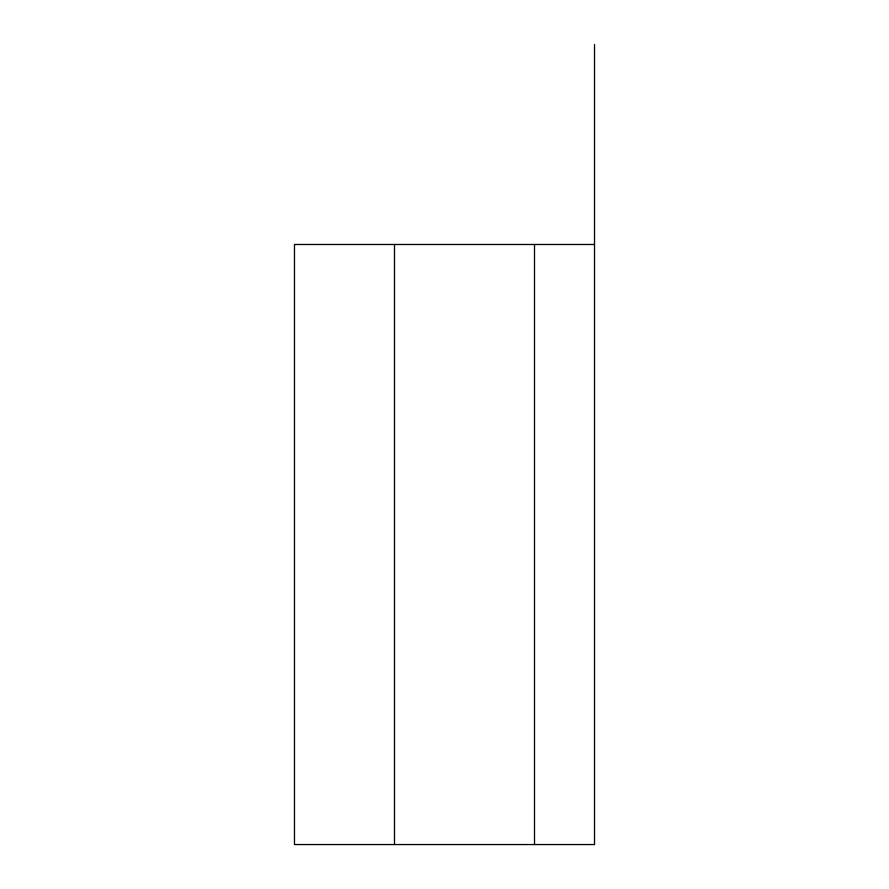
<?xml version="1.0" encoding="UTF-8"?>
<svg xmlns="http://www.w3.org/2000/svg" width="889" height="889" viewBox="0 0 889 889"><rect width="100%" height="100%" fill="white"/><g stroke="black" fill="none" stroke-linecap="round" stroke-linejoin="round"><path stroke-width="1.33" d="M594.519 244.475L294.481 244.475L294.481 844.55L594.519 844.55L594.519 44.45M534.511 244.475L534.511 844.55M394.494 244.475L394.494 844.55"/></g></svg>
